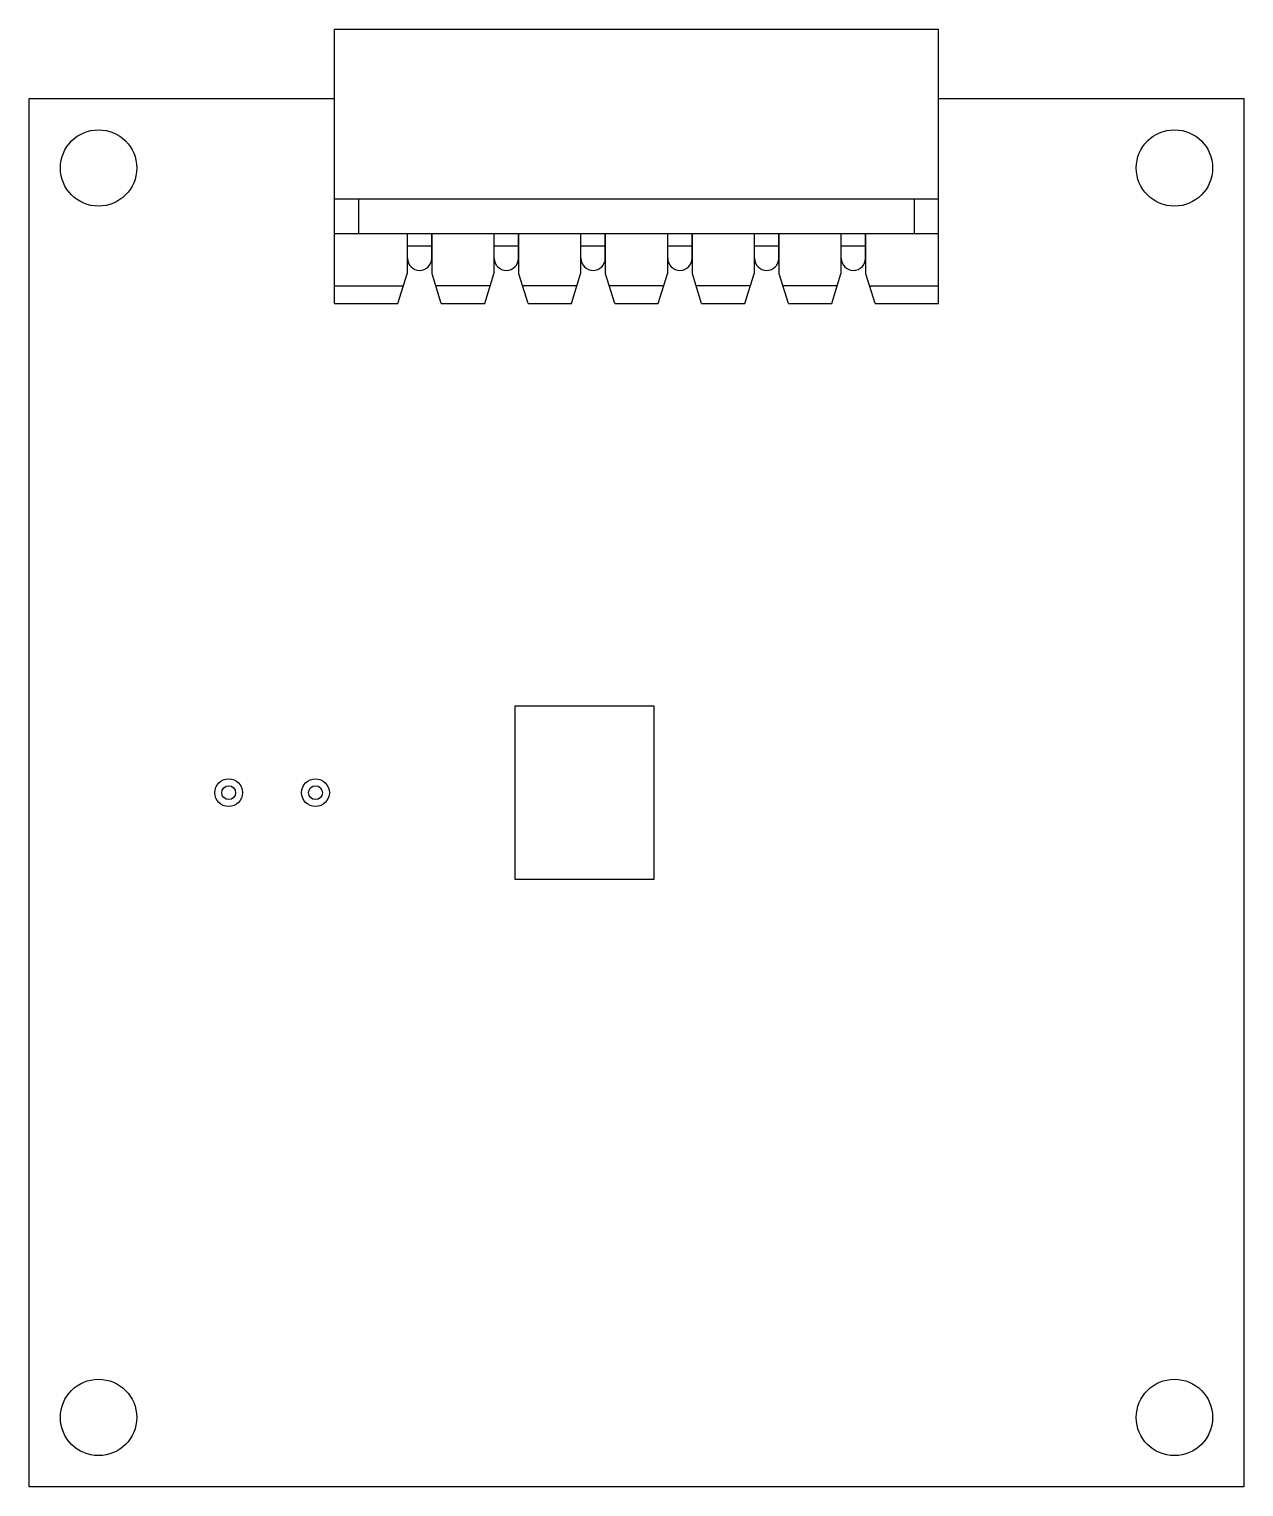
# Model space of a CAD drawing. Header units: millimetres. Extents: x 38.1 to 73.1, y 135.2 to 177.2.
import ezdxf

# ---------------------------------------------------------------- set-up
doc = ezdxf.new("R2010")
doc.units = ezdxf.units.MM
doc.header["$LTSCALE"] = 23.1
for name, color, linetype in [('22057065-1-SOLID1_1SHAPE', 7, 'CONTINUOUS'), ('A19-009P-3103_MIR_LED_BOARSHAPE', 7, 'CONTINUOUS'), ('ANSCHLUSSDR_TE2SHAPE', 7, 'CONTINUOUS')]:
    doc.layers.add(name, color=color, linetype=linetype)

msp = doc.modelspace()

# ---------------------------------------------------------------- linework, layer by layer
at = {"layer": '22057065-1-SOLID1_1SHAPE', "color": 7, "linetype": 'Continuous'}
for p, q in [((46.947, 169.295), (46.947, 177.195)), ((46.947, 177.195), (64.347, 177.195)), ((64.347, 169.295), (64.347, 177.195)), ((64.347, 172.295), (46.947, 172.295)), ((47.647, 171.295), (47.647, 172.295)), ((63.647, 172.295), (63.647, 171.295)), ((64.347, 171.295), (46.947, 171.295)), ((49.037, 171.295), (49.037, 170.145)), ((49.047, 170.595), (49.047, 171.295)), ((49.747, 170.945), (49.047, 170.945)), ((49.747, 170.595), (49.747, 171.295)), ((49.757, 170.145), (49.757, 171.295)), ((51.537, 171.295), (51.537, 170.145)), ((51.547, 170.595), (51.547, 171.295)), ((52.247, 170.945), (51.547, 170.945)), ((52.247, 170.595), (52.247, 171.295)), ((52.257, 170.145), (52.257, 171.295)), ((54.037, 171.295), (54.037, 170.145)), ((54.047, 170.595), (54.047, 171.295)), ((54.747, 170.945), (54.047, 170.945)), ((54.747, 170.595), (54.747, 171.295)), ((54.757, 170.145), (54.757, 171.295)), ((56.537, 171.295), (56.537, 170.145)), ((56.547, 170.595), (56.547, 171.295)), ((57.247, 170.945), (56.547, 170.945)), ((57.247, 170.595), (57.247, 171.295)), ((57.257, 170.145), (57.257, 171.295)), ((59.037, 171.295), (59.037, 170.145)), ((59.047, 170.595), (59.047, 171.295)), ((59.747, 170.945), (59.047, 170.945)), ((59.747, 170.595), (59.747, 171.295)), ((59.757, 170.145), (59.757, 171.295)), ((61.537, 171.295), (61.537, 170.145)), ((61.547, 170.595), (61.547, 171.295)), ((62.247, 170.945), (61.547, 170.945)), ((62.247, 170.595), (62.247, 171.295)), ((62.257, 170.145), (62.257, 171.295)), ((48.772, 169.295), (49.037, 170.145)), ((50.022, 169.295), (49.757, 170.145)), ((51.272, 169.295), (51.537, 170.145)), ((52.522, 169.295), (52.257, 170.145)), ((53.772, 169.295), (54.037, 170.145)), ((55.022, 169.295), (54.757, 170.145)), ((56.272, 169.295), (56.537, 170.145)), ((57.522, 169.295), (57.257, 170.145)), ((58.772, 169.295), (59.037, 170.145)), ((60.022, 169.295), (59.757, 170.145)), ((61.272, 169.295), (61.537, 170.145)), ((62.522, 169.295), (62.257, 170.145)), ((46.947, 169.795), (48.928, 169.795)), ((51.428, 169.795), (49.866, 169.795)), ((53.928, 169.795), (52.366, 169.795)), ((56.428, 169.795), (54.866, 169.795)), ((58.928, 169.795), (57.366, 169.795)), ((61.428, 169.795), (59.866, 169.795)), ((62.366, 169.795), (64.347, 169.795)), ((46.947, 169.295), (48.772, 169.295)), ((50.022, 169.295), (51.272, 169.295)), ((52.522, 169.295), (53.772, 169.295)), ((55.022, 169.295), (56.272, 169.295)), ((57.522, 169.295), (58.772, 169.295)), ((60.022, 169.295), (61.272, 169.295)), ((62.522, 169.295), (64.347, 169.295))]:
    msp.add_line(p, q, dxfattribs=at)
for centre in [(49.397, 170.595), (51.897, 170.595), (54.397, 170.595), (56.897, 170.595), (59.397, 170.595), (61.897, 170.595)]:
    msp.add_arc(centre, 0.35, 180, 360, dxfattribs=at)
at = {"layer": 'A19-009P-3103_MIR_LED_BOARSHAPE', "color": 7, "linetype": 'Continuous'}
for p, q in [((38.147, 135.195), (38.147, 175.195)), ((38.147, 175.195), (46.947, 175.195)), ((64.347, 175.195), (73.147, 175.195)), ((73.147, 175.195), (73.147, 135.195)), ((52.147, 152.695), (52.147, 157.695)), ((52.147, 157.695), (56.147, 157.695)), ((56.147, 157.695), (56.147, 152.695)), ((56.147, 152.695), (52.147, 152.695)), ((73.147, 135.195), (38.147, 135.195))]:
    msp.add_line(p, q, dxfattribs=at)
for centre, radius in [((40.147, 173.195), 1.1), ((71.147, 173.195), 1.1), ((43.897, 155.195), 0.4), ((46.397, 155.195), 0.4), ((40.147, 137.195), 1.1), ((71.147, 137.195), 1.1)]:
    msp.add_circle(centre, radius, dxfattribs=at)
at = {"layer": 'ANSCHLUSSDR_TE2SHAPE', "color": 7, "linetype": 'Continuous'}
for centre in [(43.897, 155.195), (46.397, 155.195)]:
    msp.add_circle(centre, 0.2, dxfattribs=at)

doc.saveas('drawing.dxf')
